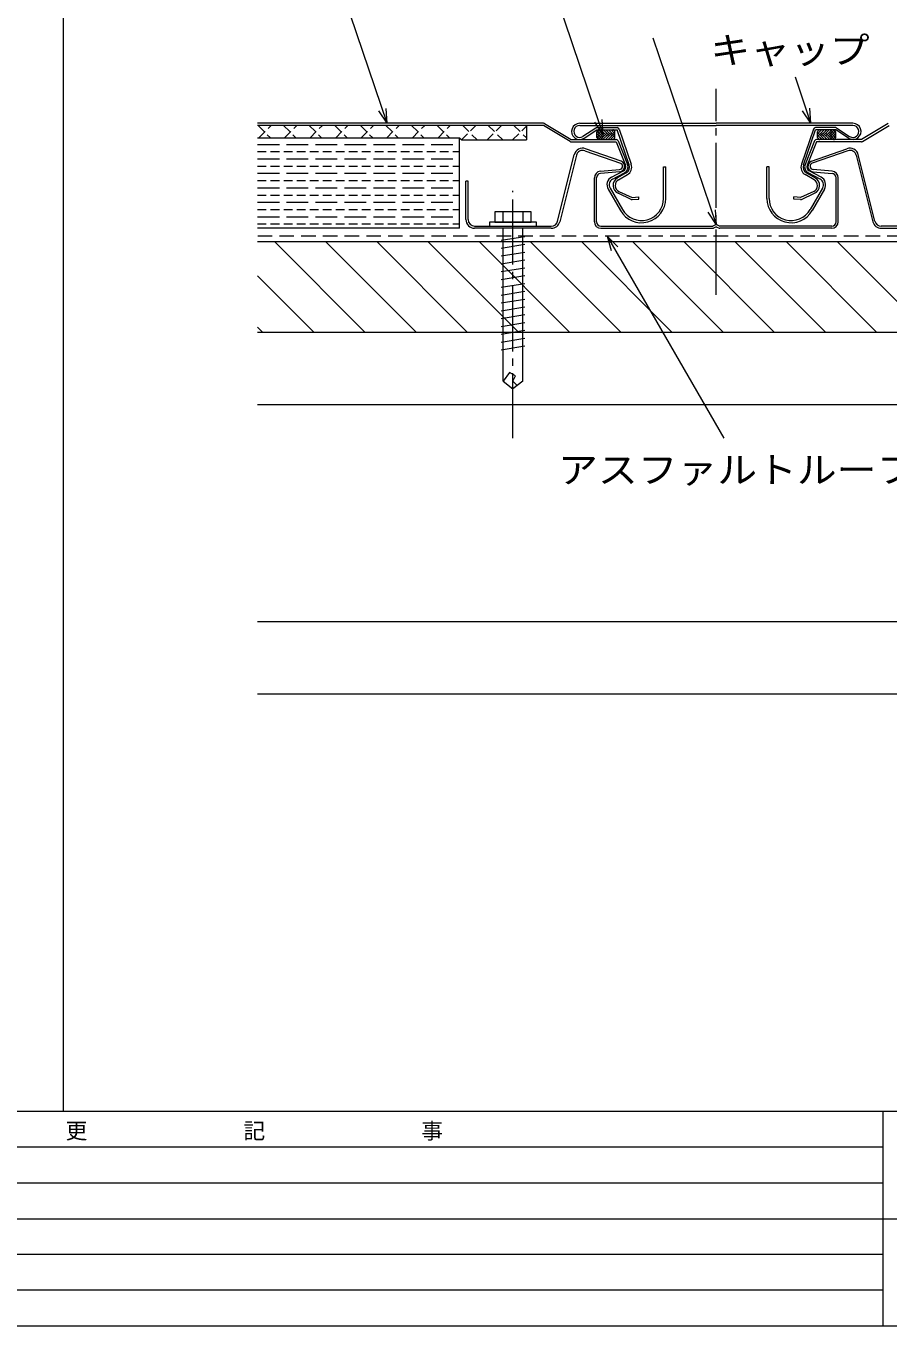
# Model space of a CAD drawing. Units: millimetres, scale not verified. Extents: x -1134 to 2079, y -804 to 1495.
# Drawn here: x -618.8 to -380.6, y 375 to 734.3 of the extents above; entities that cross this region are included whole.
import ezdxf
from ezdxf.enums import TextEntityAlignment as Align

# ---------------------------------------------------------------- set-up
doc = ezdxf.new("R2010")
doc.units = ezdxf.units.MM
doc.header["$LTSCALE"] = 2
for name, pattern in [('CHAIN2', [12, 9, -1, 1, -1]), ('DASHED1', [1.8, 1.2, -0.6]), ('DASHED2', [3, 2, -1]), ('DASHED3', [4, 3, -1])]:
    doc.linetypes.add(name, pattern=pattern)
doc.layers.add('4-0', color=7, linetype='Continuous', lineweight=18)
doc.styles.add('ＭＳ ゴシック', font='')
doc.styles.get('ＭＳ ゴシック').set_extended_font_data('MS Gothic')

msp = doc.modelspace()

# ---------------------------------------------------------------- linework, layer by layer
at = {"layer": '4-0', "color": 3}
for p, q in [((-608.486, 434.306), (-608.486, 1495.053)), ((-263.023, 649.598), (-554.81, 649.598)), ((-296.822, 629.598), (-554.81, 629.598)), ((-296.822, 569.598), (-554.81, 569.598)), ((-263.023, 549.598), (-554.81, 549.598))]:
    msp.add_line(p, q, dxfattribs=at)
at = {"layer": '4-0'}
for p, q in [((-519.034, 707.371), (-543.279, 779.031)), ((-459.301, 704.286), (-473.733, 746.941)), ((-427.998, 679.337), (-445.453, 730.927)), ((-401.864, 707.406), (-406.16, 720.103)), ((-519.034, 707.371), (-519.301, 711.504)), ((-401.864, 707.406), (-402.131, 711.539)), ((-519.034, 707.371), (-521.331, 710.817)), ((-459.301, 704.286), (-461.598, 707.731)), ((-459.301, 704.286), (-459.568, 708.419)), ((-401.864, 707.406), (-404.161, 710.852)), ((-475.79, 707.371), (-554.81, 707.371)), ((-475.79, 706.771), (-554.81, 706.771)), ((-480.521, 706.771), (-480.521, 702.771)), ((-468.432, 702.357), (-475.79, 706.771)), ((-475.481, 707.286), (-468.123, 702.871)), ((-465.772, 707.371), (-428.021, 707.371)), ((-465.772, 706.771), (-428.021, 706.771)), ((-461.353, 706.071), (-464.878, 703.734)), ((-464.553, 703.23), (-461.022, 705.571)), ((-461.035, 703.471), (-461.035, 704.971)), ((-461.022, 706.171), (-455.449, 706.171)), ((-461.022, 705.571), (-455.449, 705.571)), ((-456.035, 703.471), (-456.035, 704.971)), ((-452.103, 695.853), (-455.449, 705.571)), ((-454.882, 705.767), (-451.536, 696.048)), ((-390.271, 707.371), (-428.021, 707.371)), ((-390.271, 706.771), (-428.021, 706.771)), ((-401.161, 705.767), (-404.507, 696.048)), ((-403.94, 695.853), (-400.594, 705.571)), ((-395.021, 706.171), (-400.594, 706.171)), ((-395.021, 705.571), (-400.594, 705.571)), ((-400.008, 703.471), (-400.008, 704.971)), ((-391.49, 703.23), (-395.021, 705.571)), ((-395.008, 703.471), (-395.008, 704.971)), ((-394.69, 706.071), (-391.165, 703.734)), ((-380.562, 707.286), (-387.92, 702.871)), ((-387.611, 702.357), (-380.253, 706.771)), ((-554.81, 703.371), (-499.021, 703.371)), ((-498.597, 702.947), (-499.021, 703.371)), ((-499.021, 678.371), (-499.021, 703.371)), ((-498.173, 702.771), (-480.521, 702.771)), ((-468.123, 702.871), (-455.745, 702.871)), ((-468.123, 702.271), (-455.745, 702.271)), ((-455.745, 702.271), (-453.116, 695.764)), ((-455.189, 702.496), (-452.56, 695.988)), ((-400.854, 702.496), (-403.483, 695.988)), ((-400.298, 702.271), (-402.927, 695.764)), ((-387.92, 702.871), (-400.298, 702.871)), ((-387.92, 702.271), (-400.298, 702.271)), ((-471.88, 680.333), (-467.272, 698.681)), ((-466.69, 698.534), (-471.298, 680.187)), ((-464.343, 699.793), (-454.549, 696.324)), ((-454.349, 696.89), (-464.143, 700.358)), ((-401.694, 696.89), (-391.9, 700.358)), ((-391.7, 699.793), (-401.494, 696.324)), ((-389.353, 698.534), (-384.745, 680.187)), ((-384.163, 680.333), (-388.771, 698.681)), ((-460.078, 694.115), (-454.771, 694.579)), ((-454.719, 693.982), (-460.026, 693.518)), ((-456.971, 692.506), (-453.667, 694.253)), ((-456.69, 691.975), (-453.387, 693.723)), ((-452.905, 693.708), (-455.375, 692.282)), ((-442.597, 695.371), (-441.998, 695.371)), ((-442.597, 686.599), (-442.597, 695.371)), ((-441.998, 686.599), (-441.998, 695.371)), ((-413.446, 695.371), (-414.046, 695.371)), ((-414.046, 686.599), (-414.046, 695.371)), ((-413.446, 686.599), (-413.446, 695.371)), ((-403.138, 693.708), (-400.668, 692.282)), ((-399.353, 691.975), (-402.656, 693.723)), ((-399.072, 692.506), (-402.375, 694.253)), ((-401.324, 693.982), (-396.017, 693.518)), ((-395.965, 694.115), (-401.272, 694.579)), ((-496.621, 691.371), (-497.221, 691.371)), ((-497.221, 680.771), (-497.221, 691.371)), ((-496.621, 680.771), (-496.621, 691.371)), ((-461.721, 680.171), (-461.721, 692.322)), ((-461.121, 680.171), (-461.121, 692.322)), ((-455.075, 691.762), (-452.605, 693.188)), ((-400.968, 691.762), (-403.438, 693.188)), ((-394.922, 680.171), (-394.922, 692.322)), ((-394.322, 680.171), (-394.322, 692.322)), ((-457.944, 689.215), (-454.5, 683.249)), ((-457.407, 689.484), (-453.98, 683.549)), ((-451.567, 686.339), (-455.189, 688.028)), ((-451.261, 686.285), (-449.422, 686.446)), ((-449.422, 686.446), (-449.474, 687.044)), ((-406.622, 686.446), (-406.569, 687.044)), ((-404.782, 686.285), (-406.622, 686.446)), ((-404.476, 686.339), (-400.854, 688.028)), ((-398.636, 689.484), (-402.063, 683.549)), ((-398.099, 689.215), (-401.543, 683.249)), ((-486.926, 680.052), (-486.926, 682.955)), ((-481.521, 682.955), (-481.521, 680.052)), ((-427.998, 679.337), (-430.295, 682.782)), ((-427.998, 679.337), (-428.265, 683.469)), ((-494.821, 678.971), (-473.626, 678.971)), ((-459.921, 678.971), (-429.021, 678.971)), ((-428.244, 679.329), (-429.021, 678.971)), ((-427.799, 679.329), (-427.022, 678.971)), ((-396.122, 678.971), (-427.022, 678.971)), ((-361.222, 678.971), (-382.417, 678.971)), ((-499.021, 678.371), (-554.81, 678.371)), ((-473.626, 678.371), (-494.821, 678.371)), ((-487.467, 675.037), (-480.981, 676.118)), ((-486.926, 636.133), (-486.926, 678.371)), ((-481.521, 636.133), (-481.521, 678.371)), ((-459.921, 678.371), (-429.021, 678.371)), ((-458.146, 676.198), (-457.074, 672.198)), ((-458.146, 676.198), (-455.219, 673.27)), ((-458.146, 676.198), (-425.921, 620.387)), ((-428.021, 678.771), (-428.771, 678.426)), ((-428.021, 678.771), (-427.272, 678.426)), ((-396.122, 678.371), (-427.022, 678.371)), ((-382.417, 678.371), (-361.222, 678.371)), ((-208.022, 674.598), (-554.81, 674.598)), ((-487.467, 672.875), (-480.981, 673.956)), ((-487.467, 670.713), (-480.981, 671.794)), ((-487.467, 668.551), (-480.981, 669.632)), ((-487.467, 666.39), (-480.981, 667.47)), ((-487.467, 664.227), (-480.981, 665.308)), ((-487.467, 662.066), (-480.981, 663.147)), ((-487.467, 659.904), (-480.981, 660.985)), ((-487.467, 657.742), (-480.981, 658.823)), ((-487.467, 655.58), (-480.981, 656.661)), ((-487.467, 653.418), (-480.981, 654.499)), ((-487.467, 651.256), (-480.981, 652.337)), ((-487.467, 649.094), (-480.981, 650.175)), ((-487.467, 646.932), (-480.981, 648.013)), ((-487.467, 644.77), (-480.981, 645.851)), ((-486.926, 636.133), (-484.224, 633.971)), ((-481.521, 636.133), (-484.224, 633.971))]:
    msp.add_line(p, q, dxfattribs=at)
at = {"layer": '4-0', "linetype": 'CHAIN2'}
for p, q in [((-428.021, 659.985), (-428.021, 716.929)), ((-484.224, 620.343), (-484.224, 688.755))]:
    msp.add_line(p, q, dxfattribs=at)
at = {"layer": '4-0', "color": 4, "linetype": 'DASHED1', "lineweight": 9}
for p, q in [((-554.691, 706.771), (-551.291, 703.371)), ((-554.445, 703.371), (-551.045, 706.772)), ((-547.62, 706.771), (-544.219, 703.371)), ((-547.373, 703.371), (-543.973, 706.771)), ((-540.549, 706.772), (-537.148, 703.371)), ((-540.302, 703.371), (-536.902, 706.772)), ((-533.477, 706.772), (-530.077, 703.371)), ((-533.231, 703.371), (-529.831, 706.772)), ((-526.406, 706.771), (-523.006, 703.371)), ((-526.16, 703.371), (-522.76, 706.771)), ((-519.335, 706.771), (-515.935, 703.371)), ((-519.089, 703.371), (-515.689, 706.771)), ((-512.264, 706.771), (-508.864, 703.371)), ((-512.018, 703.371), (-508.618, 706.772)), ((-505.193, 706.772), (-501.793, 703.371)), ((-504.947, 703.371), (-501.547, 706.771)), ((-498.476, 702.771), (-494.476, 706.771)), ((-498.122, 706.772), (-494.122, 702.771)), ((-491.405, 702.771), (-487.405, 706.771)), ((-491.051, 706.771), (-487.051, 702.771)), ((-484.334, 702.771), (-480.521, 706.584)), ((-483.98, 706.771), (-480.521, 703.313)), ((-461.035, 704.024), (-459.488, 705.571)), ((-461.035, 704.731), (-460.195, 705.571)), ((-461.035, 704.532), (-459.374, 702.871)), ((-461.019, 703.333), (-458.781, 705.571)), ((-460.992, 705.196), (-458.667, 702.871)), ((-460.708, 702.937), (-458.074, 705.571)), ((-460.628, 705.54), (-457.96, 702.871)), ((-460.067, 702.871), (-457.367, 705.571)), ((-459.953, 705.571), (-457.253, 702.871)), ((-459.36, 702.871), (-456.66, 705.571)), ((-459.246, 705.571), (-456.552, 702.877)), ((-458.653, 702.871), (-456.172, 705.352)), ((-458.539, 705.571), (-456.124, 703.157)), ((-457.946, 702.871), (-456.035, 704.782)), ((-457.832, 705.571), (-456.035, 703.775)), ((-457.238, 702.871), (-456.035, 704.074)), ((-457.125, 705.571), (-456.035, 704.482)), ((-456.34, 705.493), (-456.113, 705.267)), ((-398.211, 705.571), (-400.008, 703.775)), ((-398.918, 705.571), (-400.008, 704.482)), ((-398.097, 702.871), (-400.008, 704.782)), ((-398.805, 702.871), (-400.008, 704.074)), ((-399.703, 705.493), (-399.93, 705.267)), ((-397.504, 705.571), (-399.919, 703.157)), ((-397.39, 702.871), (-399.871, 705.352)), ((-396.797, 705.571), (-399.491, 702.877)), ((-396.683, 702.871), (-399.383, 705.571)), ((-396.09, 705.571), (-398.79, 702.871)), ((-395.976, 702.871), (-398.676, 705.571)), ((-395.415, 705.54), (-398.083, 702.871)), ((-395.335, 702.937), (-397.969, 705.571)), ((-395.051, 705.196), (-397.376, 702.871)), ((-395.024, 703.333), (-397.262, 705.571)), ((-395.008, 704.532), (-396.669, 702.871)), ((-395.008, 704.024), (-396.555, 705.571)), ((-395.008, 704.731), (-395.848, 705.571)), ((-461.035, 703.825), (-460.082, 702.871)), ((-456.52, 702.883), (-456.047, 703.356)), ((-399.523, 702.883), (-399.996, 703.356)), ((-395.008, 703.825), (-395.961, 702.871)), ((-554.81, 699.557), (-499.021, 699.557)), ((-554.81, 695.557), (-499.021, 695.557)), ((-554.81, 691.557), (-499.021, 691.557)), ((-554.81, 687.557), (-499.021, 687.557)), ((-554.81, 683.557), (-499.021, 683.557)), ((-554.81, 679.557), (-499.021, 679.557))]:
    msp.add_line(p, q, dxfattribs=at)
at = {"layer": '4-0', "color": 4, "linetype": 'DASHED3', "lineweight": 9}
for p, q in [((-554.81, 701.557), (-499.021, 701.557)), ((-554.81, 697.557), (-499.021, 697.557)), ((-554.81, 693.557), (-499.021, 693.557)), ((-554.81, 689.557), (-499.021, 689.557)), ((-554.81, 685.557), (-499.021, 685.557)), ((-554.81, 681.557), (-499.021, 681.557))]:
    msp.add_line(p, q, dxfattribs=at)
at = {"layer": '4-0', "linetype": 'DASHED2'}
msp.add_line((-334.761, 676.198), (-554.81, 676.198), dxfattribs=at)
at = {"layer": '4-0', "color": 4, "lineweight": 9}
for p, q in [((-525.07, 649.598), (-550.07, 674.598)), ((-510.928, 649.598), (-535.928, 674.598)), ((-496.786, 649.598), (-521.785, 674.598)), ((-482.644, 649.598), (-507.643, 674.598)), ((-468.501, 649.598), (-493.501, 674.598)), ((-454.359, 649.598), (-479.359, 674.598)), ((-440.217, 649.598), (-465.217, 674.598)), ((-426.075, 649.598), (-451.075, 674.598)), ((-411.933, 649.598), (-436.933, 674.598)), ((-397.791, 649.598), (-422.791, 674.598)), ((-383.649, 649.598), (-408.649, 674.598)), ((-369.507, 649.598), (-394.507, 674.598)), ((-539.212, 649.598), (-554.81, 665.196)), ((-553.354, 649.598), (-554.81, 651.054))]:
    msp.add_line(p, q, dxfattribs=at)
at = {"layer": '4-0', "color": 2}
for p, q in [((442.773, 434.306), (-1134.116, 434.306)), ((-381.979, 434.306), (-381.979, 375.047)), ((-381.979, 424.43), (-819.114, 424.43)), ((-381.979, 414.553), (-819.114, 414.553)), ((-819.114, 404.677), (442.773, 404.677)), ((-381.979, 394.8), (-819.114, 394.8)), ((-381.979, 384.923), (-819.114, 384.923)), ((-1134.116, 375.047), (442.773, 375.047))]:
    msp.add_line(p, q, dxfattribs=at)
at = {"layer": '4-0'}
for points in [[(-454.935, 688.572), (-451.314, 686.883), (-449.474, 687.044)], [(-401.108, 688.572), (-404.729, 686.883), (-406.569, 687.044)], [(-483.143, 635.052), (-484.224, 636.133), (-483.496, 637.61), (-485.144, 638.55), (-486.926, 636.133)]]:
    msp.add_lwpolyline(points, dxfattribs=at)
for points in [[(-489.217, 680.052), (-479.231, 680.052), (-479.231, 682.955), (-481.521, 682.955), (-486.926, 682.955), (-489.217, 682.955)], [(-490.71, 678.971), (-477.738, 678.971), (-477.738, 680.052), (-490.71, 680.052)]]:
    msp.add_lwpolyline(points, close=True, dxfattribs=at)
for centre, radius, start, end in [((-475.79, 706.771), 0.6, 59.03584, 90), ((-465.772, 705.121), 2.25, 90, 302.77884), ((-465.772, 705.121), 1.65, 90, 302.77875), ((-461.022, 705.571), 0.6, 90, 123.54457), ((-460.435, 704.971), 0.6, 90, 180), ((-456.636, 704.971), 0.6, 0, 90), ((-455.449, 705.571), 0.6, 19.00023, 90), ((-400.594, 705.571), 0.6, 90, 160.99977), ((-399.408, 704.971), 0.6, 90, 180), ((-395.608, 704.971), 0.6, 0, 90), ((-395.021, 705.571), 0.6, 56.45543, 90), ((-390.271, 705.121), 2.25, 237.22116, 90), ((-390.271, 705.121), 1.65, 237.22125, 90), ((-498.173, 703.371), 0.6, 225, 270), ((-468.123, 702.871), 0.6, 239.03584, 270), ((-464.944, 698.096), 2.4, 70.49985, 165.89995), ((-460.435, 703.471), 0.6, 180, 270), ((-456.636, 703.471), 0.6, 270, 0), ((-455.745, 702.271), 0.6, 21.99841, 90), ((-400.298, 702.271), 0.6, 90, 158.00159), ((-399.408, 703.471), 0.6, 180, 270), ((-395.608, 703.471), 0.6, 270, 0), ((-391.099, 698.096), 2.4, 14.10004, 109.50015), ((-387.92, 702.871), 0.6, 270, 300.96416), ((-464.944, 698.096), 1.8, 70.49985, 165.89995), ((-454.849, 695.476), 1.5, 274.99989, 70.49985), ((-401.194, 695.476), 1.5, 109.50015, 265.00011), ((-391.099, 698.096), 1.8, 14.10004, 109.50015), ((-459.921, 692.322), 1.8, 94.99988, 180), ((-459.921, 692.322), 1.2, 94.99988, 180), ((-454.849, 695.476), 0.9, 274.99989, 70.49985), ((-454.229, 695.314), 1.2, 297.88254, 21.99982), ((-454.229, 695.314), 1.8, 297.88254, 21.99982), ((-453.805, 695.267), 1.8, 300.00015, 18.99997), ((-453.805, 695.267), 2.4, 300.00015, 18.99997), ((-402.238, 695.267), 2.4, 161.00003, 239.99985), ((-402.238, 695.267), 1.8, 161.00003, 239.99985), ((-401.814, 695.314), 1.8, 158.00018, 242.11746), ((-401.814, 695.314), 1.2, 158.00018, 242.11746), ((-401.194, 695.476), 0.9, 109.50015, 265.00011), ((-396.122, 692.322), 1.2, 0, 85.00012), ((-396.122, 692.322), 1.8, 0, 85.00012), ((-455.848, 690.384), 2.4, 117.88182, 210), ((-455.848, 690.384), 1.8, 117.88182, 210), ((-454.175, 690.203), 2.4, 119.99966, 245.00031), ((-454.175, 690.203), 1.8, 119.99966, 245.00031), ((-401.868, 690.203), 1.8, 294.99969, 60.00034), ((-401.868, 690.203), 2.4, 294.99969, 60.00034), ((-400.195, 690.384), 1.8, 330, 62.11816), ((-400.195, 690.384), 2.4, 330, 62.11816), ((-448.697, 686.599), 6.7, 210.00005, 359.99988), ((-448.697, 686.599), 6.1, 210.00005, 359.99988), ((-451.314, 686.883), 0.6, 244.99934, 275.00146), ((-407.346, 686.599), 6.7, 180.00012, 329.99995), ((-407.346, 686.599), 6.1, 180.00012, 329.99995), ((-404.729, 686.883), 0.6, 264.99854, 295.00066), ((-494.821, 680.771), 2.4, 180, 270), ((-494.821, 680.771), 1.8, 180, 270), ((-473.626, 680.771), 1.8, 270, 345.90005), ((-473.626, 680.771), 2.4, 270, 345.90005), ((-459.921, 680.171), 1.8, 180, 270), ((-459.921, 680.171), 1.2, 180, 270), ((-428.021, 678.771), 0.6, 90, 111.80119), ((-428.021, 678.771), 0.6, 68.19881, 90), ((-396.122, 680.171), 1.2, 270, 0), ((-396.122, 680.171), 1.8, 270, 0), ((-382.417, 680.771), 2.4, 194.09995, 270), ((-382.417, 680.771), 1.8, 194.09995, 270), ((-429.021, 678.971), 0.6, 270, 294.67662), ((-427.022, 678.971), 0.6, 245.32338, 270)]:
    msp.add_arc(centre, radius, start, end, dxfattribs=at)

# ---------------------------------------------------------------- texts
at = {"layer": '4-0', "color": 2, "style": 'ＭＳ ゴシック', "width": 1.1}
for s, p in [('キャップ', (-429.64, 721.723)), ('アスファルトルーフィング９４０', (-471.741, 605.765))]:
    msp.add_text(s, height=7.331, dxfattribs=at).set_placement(p, align=Align.BOTTOM_LEFT)
at = {"layer": '4-0', "insert": (-657.017, 426.266), "char_height": 4.399, "attachment_point": 7, "style": 'ＭＳ ゴシック'}
msp.add_mtext('\\T1.17;変\u3000\u3000\u3000\u3000\u3000\u3000更\u3000\u3000\u3000\u3000\u3000\u3000記\u3000\u3000\u3000\u3000\u3000\u3000事', dxfattribs=at)

doc.saveas('drawing.dxf')
